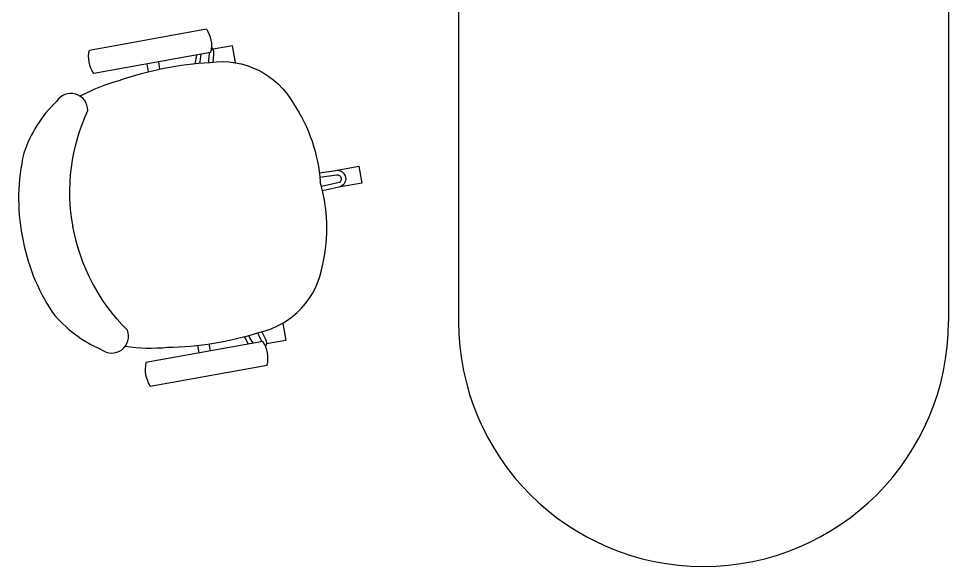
# Model space of a CAD drawing. Header units: millimetres. Extents: x 515 to 43442, y -1882 to 9936.
# Drawn here: x 16446.1 to 16635.9, y 1488.4 to 1600.3 of the extents above; entities that cross this region are included whole.
import ezdxf

# ---------------------------------------------------------------- set-up
doc = ezdxf.new("R2010")
doc.units = ezdxf.units.MM
doc.layers.add('ARREDI_LINEE', color=33, linetype='Continuous', lineweight=9)

msp = doc.modelspace()

# ---------------------------------------------------------------- linework, layer by layer
at = {"layer": 'ARREDI_LINEE', "lineweight": -2, "transparency": 33554687}
for p, q in [((16535.92, 1722.36), (16535.92, 1538.43)), ((16635.92, 1722.36), (16635.92, 1538.43)), ((16472.27, 1591.06), (16472.56, 1589.47)), ((16474.62, 1591.48), (16474.88, 1590.01)), ((16485.29, 1532.44), (16485.02, 1533.91)), ((16482.94, 1532.01), (16482.66, 1533.6))]:
    msp.add_line(p, q, dxfattribs=at)
for points in [[(16484.42, 1598.22, -0.207753), (16485.29, 1593.41), (16461.41, 1589.09, -0.207753), (16460.54, 1593.9)], [(16496.83, 1529.56, 0.207753), (16495.97, 1534.37), (16472.09, 1530.05, 0.207753), (16472.95, 1525.25)]]:
    msp.add_lwpolyline(points, format="xyb", close=True, dxfattribs=at)
for points in [[(16490.09, 1592.84), (16489.74, 1594.79), (16485.8, 1594.07)], [(16490.18, 1591.34), (16490.36, 1591.37), (16490.09, 1592.84)], [(16510.06, 1569.2), (16515.57, 1570.19), (16516.19, 1566.74), (16511.46, 1565.89)], [(16499.74, 1537.97), (16500, 1538.02), (16500.27, 1536.56)], [(16500.27, 1536.56), (16500.62, 1534.61), (16496.68, 1533.9)]]:
    msp.add_lwpolyline(points, dxfattribs=at)
for points in [[(16482.38, 1592.89), (16482.13, 1591.4, -0.491323)], [(16483.32, 1593.05), (16483.07, 1591.57, -0.491323)], [(16484.94, 1591.91), (16485.08, 1593.2, 0.049806), (16485.08, 1593.37)], [(16485.86, 1592.07), (16485.97, 1593.11, 0.230699), (16485.45, 1594.55)], [(16458.61, 1584.49, -0.057489), (16466.61, 1587.68, -0.071475), (16485.18, 1591.38, -0.311745), (16502.26, 1582.86, -0.130308), (16507.65, 1566.96)], [(16482.13, 1591.4), (16482.09, 1591.14, -0.491323)], [(16483.07, 1591.57), (16483.01, 1591.23, -0.491323)], [(16484.89, 1591.36), (16484.94, 1591.91, 0.971301)], [(16485.8, 1591.46), (16485.86, 1592.07, 0.971301)], [(16457.19, 1557.8, -0.155221), (16460.22, 1581.54, 0.75956), (16453.81, 1583.38, 0.12086), (16447.13, 1572.82, 0.103151), (16446.79, 1555.96, 0.103151), (16453, 1540.3, 0.12086), (16462.96, 1532.75, 0.75956), (16468.32, 1536.71, -0.155221), (16457.18, 1557.88)], [(16507.47, 1568.82), (16510.84, 1569.33, -0.971301), (16511.46, 1565.87), (16508.13, 1565.17, 0.491323)], [(16507.57, 1567.93), (16510.97, 1568.44, -0.971301), (16511.28, 1566.75), (16507.91, 1566.04, 0.491323)], [(16467.85, 1533.39, 0.057489), (16476.46, 1533.19, 0.071475), (16495.15, 1536.23, 0.311745), (16508.17, 1550.19, 0.130308), (16507.65, 1566.97)], [(16494.86, 1536.14), (16495.12, 1535.63, -0.971301)], [(16495.75, 1536.38), (16496.04, 1535.79, -0.971301)], [(16496.04, 1535.79), (16496.5, 1534.86, -0.22938), (16496.52, 1533.33)], [(16492.31, 1535.12), (16492.16, 1535.37, 0.491323)], [(16493.04, 1533.84), (16492.31, 1535.12, 0.491323)], [(16493.24, 1535.29), (16493.06, 1535.61, 0.491323)], [(16493.98, 1534.01), (16493.24, 1535.29, 0.491323)], [(16495.12, 1535.63), (16495.7, 1534.46, -0.040993), (16495.75, 1534.33)]]:
    msp.add_lwpolyline(points, format="xyb", dxfattribs=at)
msp.add_arc((16585.92, 1538.43), 50, 180, 0, dxfattribs=at)

doc.saveas('drawing.dxf')
